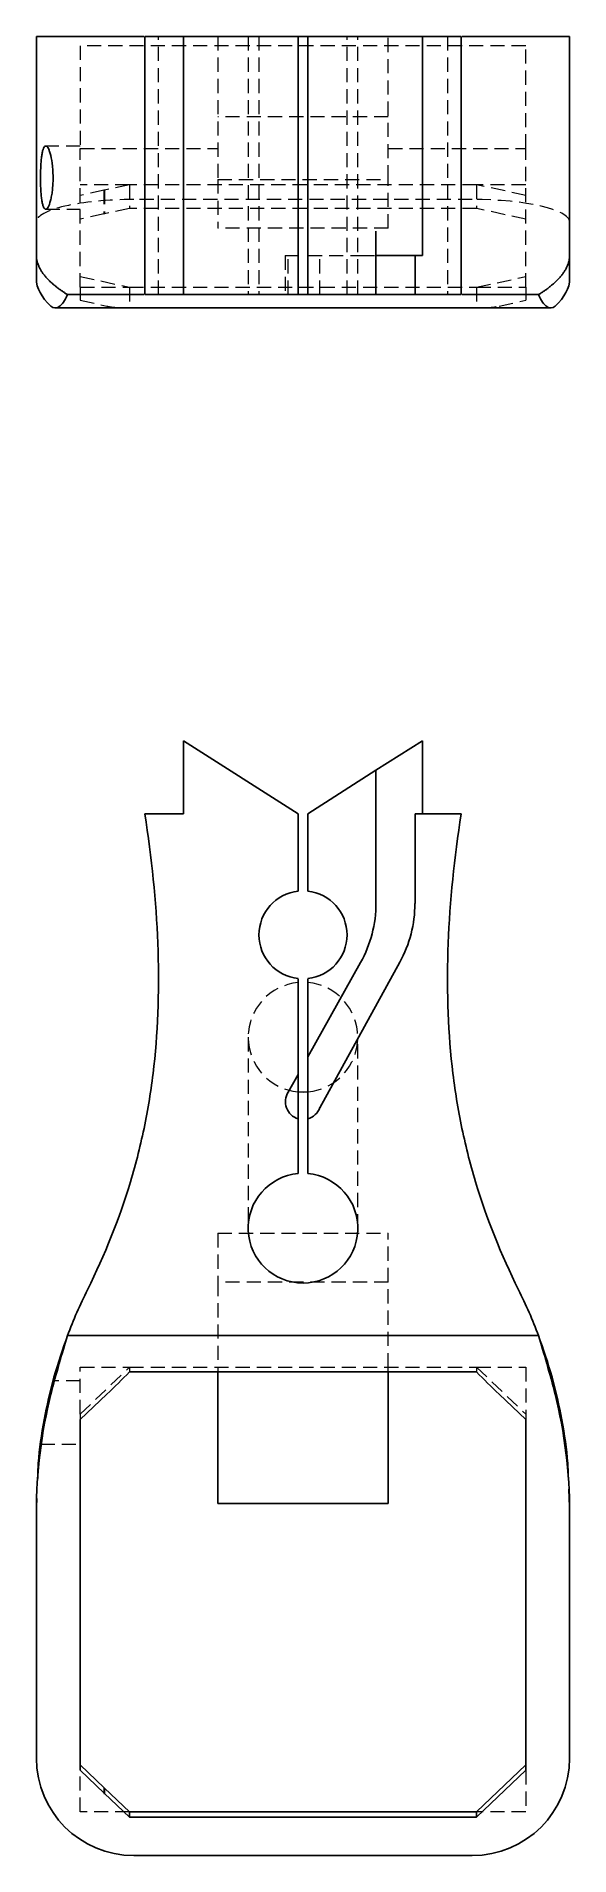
# Model space of a CAD drawing. Header units: millimetres. Extents: x 59 to 235, y 7 to 170.
# Drawn here: x 59.1 to 106.9, y 7 to 170.2 of the extents above.
import ezdxf

# ---------------------------------------------------------------- set-up
doc = ezdxf.new("R2010")
doc.units = ezdxf.units.MM
doc.linetypes.add('HIDDEN', pattern=[1.905, 1.27, -0.635])

msp = doc.modelspace()

# ---------------------------------------------------------------- linework, layer by layer
at = {"color": 7, "linetype": 'Continuous', "lineweight": 25}
for p, q in [((59.08, 170.18), (59.08, 150.57)), ((68.8, 170.18), (68.8, 147.02)), ((72.29, 170.18), (68.8, 170.18)), ((72.29, 170.18), (72.29, 147.02)), ((72.29, 170.18), (82.56, 170.18)), ((82.56, 170.18), (82.56, 147.02)), ((82.56, 170.18), (83.44, 170.18)), ((83.44, 147.02), (83.44, 170.18)), ((83.44, 170.18), (93.71, 170.18)), ((93.71, 152.7), (93.71, 170.18)), ((97.2, 170.18), (93.71, 170.18)), ((97.2, 170.18), (97.2, 147.02)), ((106.92, 150.57), (106.92, 170.18)), ((89.55, 152.7), (89.55, 147.02)), ((93.71, 150.52), (93.71, 152.7)), ((59.08, 150.57), (59.08, 148.44)), ((89.55, 150.52), (93.71, 150.52)), ((93.05, 150.52), (93.05, 147.02)), ((106.92, 150.57), (106.92, 148.44)), ((72.29, 147.02), (68.8, 147.02)), ((82.56, 147.02), (72.29, 147.02)), ((83.44, 147.02), (82.56, 147.02)), ((89.55, 147.02), (83.44, 147.02)), ((91.69, 147.02), (89.55, 147.02)), ((91.69, 147.02), (93.05, 147.02)), ((97.2, 147.02), (93.05, 147.02)), ((60.77, 145.82), (66.92, 145.82)), ((67.43, 145.84), (98.57, 145.84)), ((99.08, 145.82), (105.23, 145.82)), ((72.29, 100.45), (72.29, 107)), ((82.56, 100.45), (72.29, 107)), ((93.71, 107), (89.55, 104.35)), ((93.71, 104.41), (93.71, 107)), ((89.55, 104.35), (83.44, 100.45)), ((89.55, 92.43), (89.55, 104.35)), ((93.71, 100.45), (93.71, 104.41)), ((72.29, 100.45), (68.8, 100.45)), ((82.56, 93.52), (82.56, 100.45)), ((83.44, 100.45), (83.44, 93.52)), ((93.05, 100.45), (93.05, 92.4)), ((97.2, 100.45), (93.05, 100.45)), ((83.44, 78.65), (88.16, 87.1)), ((91.69, 87.13), (84.51, 74.09)), ((82.56, 77.08), (82.56, 85.66)), ((83.44, 85.66), (83.44, 78.65)), ((83.44, 78.65), (83.44, 73.08)), ((81.67, 75.49), (82.56, 77.08)), ((82.56, 73.09), (82.56, 77.08)), ((82.56, 68.17), (82.56, 73.09)), ((83.44, 73.08), (83.44, 68.17)), ((104.13, 53.65), (61.87, 53.65)), ((67.43, 50.38), (98.57, 50.38)), ((75.35, 50.38), (75.35, 38.57)), ((90.65, 38.57), (90.65, 50.38)), ((63.01, 46.11), (65.41, 48.39)), ((100.59, 48.39), (102.99, 46.11)), ((63.01, 14.65), (63.01, 46.11)), ((102.99, 46.11), (102.99, 14.65)), ((106.85, 39.88), (106.92, 38.28)), ((59.08, 38.28), (59.11, 39.02)), ((59.08, 38.28), (59.08, 37.79)), ((59.08, 37.79), (59.08, 15.74)), ((90.65, 38.57), (75.35, 38.57)), ((106.92, 38.28), (106.92, 37.79)), ((106.92, 15.74), (106.92, 37.79)), ((65.17, 13.09), (63.01, 15.14)), ((102.99, 15.14), (98.57, 10.93)), ((65.17, 12.59), (63.01, 14.65)), ((65.17, 13.09), (65.17, 12.59)), ((65.19, 13.06), (65.17, 13.06)), ((65.19, 13.06), (65.19, 12.57)), ((67.43, 10.93), (65.19, 13.06)), ((102.99, 14.65), (98.57, 10.44)), ((65.14, 12.57), (65.17, 12.59)), ((65.19, 12.57), (65.14, 12.57)), ((67.43, 10.44), (65.19, 12.57)), ((67.43, 10.93), (67.43, 10.44)), ((98.57, 10.93), (67.43, 10.93)), ((98.57, 10.44), (67.43, 10.44)), ((98.57, 10.93), (98.57, 10.44)), ((98.18, 7), (67.82, 7))]:
    msp.add_line(p, q, dxfattribs=at)
at = {"color": 7, "linetype": 'HIDDEN', "lineweight": 18}
for p, q in [((70.03, 147.02), (70.03, 170.18)), ((75.35, 170.18), (75.35, 157.35)), ((78.08, 170.18), (78.08, 147.02)), ((79.05, 170.18), (79.05, 147.02)), ((86.95, 147.02), (86.95, 170.18)), ((87.92, 147.02), (87.92, 170.18)), ((90.65, 157.35), (90.65, 170.18)), ((95.97, 170.18), (95.97, 147.02)), ((63.01, 169.34), (63.01, 160.13)), ((102.99, 169.34), (63.01, 169.34)), ((102.99, 160.13), (102.99, 169.34)), ((90.65, 162.96), (75.35, 162.96)), ((63.01, 160.35), (59.91, 160.35)), ((63.01, 147.68), (63.01, 160.13)), ((63.01, 160.13), (75.35, 160.13)), ((90.65, 160.13), (102.99, 160.13)), ((102.99, 147.68), (102.99, 160.13)), ((67.43, 156.88), (63.01, 156.88)), ((67.43, 156.88), (65.19, 156.39)), ((67.43, 156.88), (67.43, 154.75)), ((98.57, 156.88), (67.43, 156.88)), ((75.35, 157.35), (75.35, 152.98)), ((75.35, 157.35), (90.65, 157.35)), ((90.65, 152.98), (90.65, 157.35)), ((98.57, 156.88), (98.57, 154.75)), ((102.99, 155.91), (98.57, 156.88)), ((102.99, 156.88), (98.57, 156.88)), ((65.17, 156.39), (63.01, 155.91)), ((65.19, 156.39), (65.14, 156.39)), ((65.14, 156.39), (65.17, 156.39)), ((65.14, 156.39), (65.14, 154.26)), ((65.17, 156.39), (65.17, 154.26)), ((65.19, 156.39), (65.19, 154.26)), ((98.18, 155.55), (67.82, 155.55)), ((59.91, 154.67), (63.01, 154.67)), ((65.17, 154.26), (63.01, 153.78)), ((65.14, 154.26), (65.17, 154.26)), ((65.19, 154.26), (65.14, 154.26)), ((67.43, 154.75), (65.19, 154.26)), ((98.57, 154.75), (67.43, 154.75)), ((102.99, 153.78), (98.57, 154.75)), ((90.65, 152.98), (75.35, 152.98)), ((81.41, 150.52), (81.67, 150.52)), ((81.41, 150.52), (81.41, 147.02)), ((81.67, 150.52), (82.56, 150.52)), ((81.67, 147.02), (81.67, 150.52)), ((83.44, 150.52), (88.16, 150.52)), ((84.51, 147.02), (84.51, 150.52)), ((88.16, 150.52), (89.55, 150.52)), ((63.01, 148.65), (67.43, 147.68)), ((98.57, 147.68), (102.99, 148.65)), ((63.01, 147.68), (67.43, 147.68)), ((63.01, 147.68), (63.01, 146.52)), ((67.43, 147.68), (67.43, 145.84)), ((67.43, 147.68), (98.57, 147.68)), ((98.57, 147.68), (102.99, 147.68)), ((98.57, 147.68), (98.57, 145.84)), ((102.99, 147.68), (102.99, 146.52)), ((63.01, 146.52), (65.41, 145.99)), ((100.59, 145.99), (102.99, 146.52)), ((78.08, 80.41), (78.08, 63.27)), ((87.92, 63.27), (87.92, 80.41)), ((75.35, 62.82), (75.35, 58.45)), ((75.35, 62.82), (90.65, 62.82)), ((90.65, 58.45), (90.65, 62.82)), ((75.35, 58.45), (75.35, 50.81)), ((90.65, 58.45), (75.35, 58.45)), ((90.65, 50.81), (90.65, 58.45)), ((63.01, 46.6), (63.01, 50.81)), ((63.01, 46.6), (67.43, 50.81)), ((63.01, 50.81), (67.43, 50.81)), ((67.43, 50.81), (67.43, 50.38)), ((67.43, 50.81), (98.57, 50.81)), ((75.35, 50.81), (75.35, 50.38)), ((90.65, 50.38), (90.65, 50.81)), ((98.57, 50.81), (98.57, 50.38)), ((98.57, 50.81), (102.99, 46.6)), ((98.57, 50.81), (102.99, 50.81)), ((102.99, 50.81), (102.99, 46.6)), ((63.01, 49.6), (60.57, 49.6)), ((63.01, 46.6), (63.01, 46.11)), ((102.99, 46.6), (102.99, 46.11)), ((59.45, 43.92), (63.01, 43.92)), ((63.01, 10.93), (63.01, 14.65)), ((65.14, 13.06), (65.17, 13.09)), ((65.17, 13.06), (65.14, 13.06)), ((65.14, 13.06), (65.14, 12.57)), ((102.99, 14.65), (102.99, 10.93)), ((67.43, 10.93), (63.01, 10.93)), ((102.99, 10.93), (98.57, 10.93))]:
    msp.add_line(p, q, dxfattribs=at)
at = {"color": 7, "linetype": 'Continuous', "lineweight": 25, "flags": 128}
msp.add_lwpolyline([(82.56, 75.51), (83, 75.49), (83.44, 75.51)], dxfattribs=at)
at = {"color": 7, "linetype": 'HIDDEN', "lineweight": 18, "flags": 128}
for points in [[(59.08, 38.28), (59.08, 38.28)], [(106.92, 38.28), (106.92, 38.28)]]:
    msp.add_lwpolyline(points, dxfattribs=at)
at = {"color": 7, "linetype": 'Continuous', "lineweight": 25}
for centre, radius, start, end in [((83, 89.59), 3.95, 96.344, 263.656), ((83, 89.59), 3.95, 276.344, 83.656), ((78.63, 92.43), 10.92, 330.8056, 0), ((82.12, 92.4), 10.92, 331.1486, 0), ((83.01, 74.62), 1.59, 146.9068, 253.8617), ((83.01, 74.62), 1.59, 285.7056, 340.8686), ((83, 63.28), 4.92, 95.0997, 84.9003), ((67.82, 15.74), 8.74, 180, 270), ((98.18, 15.74), 8.74, 270, 0)]:
    msp.add_arc(centre, radius, start, end, dxfattribs=at)
at = {"color": 7, "linetype": 'HIDDEN', "lineweight": 18}
for start, end in [(95.0997, 264.9003), (275.0997, 84.9003)]:
    msp.add_arc((83, 80.41), 4.92, start, end, dxfattribs=at)
for centre, major_axis, ratio, start_param, end_param in [((67.82, 153.53), (8.74, 0), 0.230868, 1.570796, 3.141593), ((98.18, 153.53), (8.74, 0), 0.230868, 0, 1.570796), ((65.41, 152.38), (5.45, -4.92), 0.794485, 5.334212, 5.561105), ((100.59, 152.38), (5.45, 4.92), 0.794485, 3.863673, 4.090566)]:
    msp.add_ellipse(centre, major_axis=major_axis, ratio=ratio, start_param=start_param, end_param=end_param, dxfattribs=at)
at = {"color": 7, "linetype": 'Continuous', "lineweight": 25}
for centre, major_axis, ratio, start_param, end_param in [((65.41, 152.38), (5.45, -4.92), 0.794485, 5.561105, 5.639759), ((100.59, 152.38), (5.45, 4.92), 0.794485, 3.785019, 3.863673), ((65.41, 49.87), (6.67, 6.51), 0.113904, 4.601623, 4.90717), ((100.59, 49.87), (6.67, -6.51), 0.113904, 4.517608, 4.823155)]:
    msp.add_ellipse(centre, major_axis=major_axis, ratio=ratio, start_param=start_param, end_param=end_param, dxfattribs=at)
for points in [[(63.66, 170.18), (60.66, 170.18), (59.08, 170.18), (59.08, 170.18)], [(106.92, 170.18), (106.92, 170.18), (105.34, 170.18), (102.34, 170.18)], [(60.38, 145.99), (59.52, 146.79), (59.08, 147.61), (59.08, 148.44)], [(61.87, 147.02), (62.39, 147.02), (62.99, 147.02), (63.66, 147.02)], [(102.34, 147.02), (103.01, 147.02), (103.61, 147.02), (104.13, 147.02)], [(106.92, 148.44), (106.92, 147.61), (106.48, 146.79), (105.62, 145.99)], [(61.87, 53.64), (62.39, 55.05), (62.99, 56.42), (63.66, 57.76)], [(102.34, 57.76), (103.01, 56.42), (103.61, 55.05), (104.13, 53.64)], [(60.38, 48.39), (59.52, 44.93), (59.08, 41.37), (59.08, 37.79)], [(106.92, 37.79), (106.92, 41.37), (106.48, 44.93), (105.62, 48.39)]]:
    msp.add_open_spline(points, degree=3, dxfattribs=at)
for points, knots in [([(63.66, 170.18), (64.22, 170.18), (65.34, 170.18), (66.73, 170.18), (67.89, 170.18), (68.44, 170.18), (68.71, 170.18)], [0, 0, 0, 0, 0.255234, 0.509877, 0.764971, 1, 1, 1, 1]), ([(97.29, 170.18), (97.33, 170.18), (97.59, 170.18), (98.29, 170.18), (99.41, 170.18), (100.76, 170.18), (101.81, 170.18), (102.34, 170.18)], [0, 0, 0, 0, 0.038911, 0.28014, 0.520092, 0.759759, 1, 1, 1, 1]), ([(60.52, 158.55), (60.54, 158.38), (60.55, 158.2), (60.57, 157.83), (60.57, 157.65), (60.57, 157.27), (60.57, 157.08), (60.54, 156.72), (60.53, 156.54), (60.49, 156.2), (60.47, 156.03), (60.41, 155.73), (60.38, 155.59), (60.28, 155.2), (60.21, 155), (60.09, 154.8), (60.05, 154.75), (59.98, 154.68), (59.94, 154.67), (59.87, 154.67), (59.83, 154.69), (59.77, 154.77), (59.74, 154.82), (59.68, 154.97), (59.65, 155.06), (59.6, 155.27), (59.58, 155.39), (59.54, 155.66), (59.52, 155.8), (59.49, 156.12), (59.48, 156.29), (59.46, 156.63), (59.46, 156.81), (59.45, 157.18), (59.44, 157.37), (59.45, 157.93), (59.46, 158.31), (59.49, 158.82), (59.5, 158.99), (59.53, 159.3), (59.55, 159.44), (59.59, 159.69), (59.61, 159.81), (59.66, 160.01), (59.69, 160.09), (59.78, 160.29), (59.85, 160.36), (59.96, 160.34), (60, 160.32), (60.08, 160.24), (60.11, 160.19), (60.19, 160.04), (60.23, 159.95), (60.3, 159.74), (60.33, 159.62), (60.43, 159.22), (60.48, 158.91), (60.52, 158.55)], [0, 0, 0, 0, 0.03125, 0.03125, 0.0625, 0.0625, 0.09375, 0.09375, 0.125, 0.125, 0.15625, 0.15625, 0.1875, 0.1875, 0.25, 0.25, 0.28125, 0.28125, 0.3125, 0.3125, 0.34375, 0.34375, 0.375, 0.375, 0.40625, 0.40625, 0.4375, 0.4375, 0.46875, 0.46875, 0.5, 0.5, 0.53125, 0.53125, 0.5625, 0.5625, 0.625, 0.625, 0.65625, 0.65625, 0.6875, 0.6875, 0.71875, 0.71875, 0.75, 0.75, 0.8125, 0.8125, 0.84375, 0.84375, 0.875, 0.875, 0.90625, 0.90625, 0.9375, 0.9375, 1, 1, 1, 1]), ([(59.08, 150.57), (59.08, 150.52), (59.08, 150.42), (59.09, 150.28), (59.11, 150.14), (59.14, 150), (59.18, 149.87), (59.23, 149.73), (59.28, 149.6), (59.34, 149.47), (59.4, 149.35), (59.47, 149.22), (59.54, 149.1), (59.62, 148.98), (59.71, 148.87), (59.8, 148.75), (59.89, 148.64), (59.98, 148.53), (60.08, 148.42), (60.19, 148.32), (60.29, 148.21), (60.4, 148.11), (60.51, 148.02), (60.62, 147.92), (60.73, 147.83), (60.84, 147.74), (60.95, 147.65), (61.07, 147.56), (61.18, 147.48), (61.3, 147.4), (61.41, 147.32), (61.53, 147.24), (61.64, 147.16), (61.75, 147.09), (61.83, 147.05), (61.87, 147.02)], [0, 0, 0, 0, 0.040097, 0.07958, 0.118451, 0.156709, 0.194355, 0.231389, 0.26781, 0.30362, 0.338819, 0.373405, 0.40738, 0.440743, 0.473494, 0.505633, 0.537161, 0.568077, 0.598381, 0.628072, 0.657152, 0.68562, 0.713475, 0.740719, 0.767351, 0.79337, 0.818777, 0.843572, 0.867755, 0.891326, 0.914285, 0.936632, 0.958366, 0.979489, 1, 1, 1, 1]), ([(104.13, 147.02), (104.21, 147.07), (104.37, 147.17), (104.61, 147.33), (104.84, 147.49), (105.08, 147.67), (105.31, 147.86), (105.54, 148.05), (105.76, 148.26), (105.97, 148.48), (106.17, 148.7), (106.35, 148.94), (106.51, 149.19), (106.65, 149.44), (106.77, 149.71), (106.86, 149.99), (106.91, 150.27), (106.92, 150.47), (106.92, 150.57)], [0, 0, 0, 0, 0.042974, 0.088552, 0.136734, 0.187519, 0.240908, 0.296901, 0.355497, 0.416697, 0.480501, 0.546906, 0.615915, 0.687525, 0.761738, 0.838553, 0.917973, 1, 1, 1, 1]), ([(61.87, 147.02), (61.64, 146.49), (61.38, 146.12), (60.86, 145.77), (60.61, 145.78), (60.38, 145.99)], [0, 0, 0, 0, 0.5, 0.5, 1, 1, 1, 1]), ([(68.71, 147.02), (68.67, 147.02), (68.41, 147.02), (67.71, 147.02), (66.59, 147.02), (65.24, 147.02), (64.19, 147.02), (63.66, 147.02)], [0, 0, 0, 0, 0.038911, 0.28014, 0.520092, 0.759759, 1, 1, 1, 1]), ([(102.34, 147.02), (101.78, 147.02), (100.66, 147.02), (99.27, 147.02), (98.11, 147.02), (97.56, 147.02), (97.29, 147.02)], [0, 0, 0, 0, 0.255234, 0.509877, 0.764971, 1, 1, 1, 1]), ([(105.62, 145.99), (105.39, 145.78), (105.14, 145.77), (104.62, 146.12), (104.36, 146.49), (104.13, 147.02)], [0, 0, 0, 0, 0.5, 0.5, 1, 1, 1, 1]), ([(68.8, 100.45), (69.42, 96.49), (69.82, 92.62), (70.12, 85.06), (70.02, 81.38), (69.42, 76.03), (69.15, 74.27), (68.45, 70.82), (68.02, 69.12), (66.52, 64.11), (65.21, 60.89), (63.66, 57.76)], [0, 0, 0, 0, 0.25, 0.25, 0.5, 0.5, 0.625, 0.625, 0.75, 0.75, 1, 1, 1, 1]), ([(102.34, 57.76), (100.79, 60.89), (99.48, 64.11), (97.98, 69.12), (97.55, 70.82), (96.85, 74.27), (96.58, 76.03), (95.98, 81.38), (95.88, 85.06), (96.18, 92.62), (96.58, 96.49), (97.2, 100.45)], [0, 0, 0, 0, 0.25, 0.25, 0.375, 0.375, 0.5, 0.5, 0.75, 0.75, 1, 1, 1, 1]), ([(59.19, 40.71), (59.2, 41.21), (59.26, 43.01), (59.74, 46.09), (60.58, 49.93), (61.44, 52.41), (61.87, 53.65)], [0, 0, 0, 0, 0.112926, 0.408547, 0.704076, 1, 1, 1, 1]), ([(61.87, 53.65), (61.64, 52.89), (61.38, 52.03), (60.86, 50.23), (60.61, 49.29), (60.38, 48.39)], [0, 0, 0, 0, 0.5, 0.5, 1, 1, 1, 1]), ([(105.62, 48.39), (105.39, 49.3), (105.14, 50.23), (104.62, 52.03), (104.36, 52.89), (104.13, 53.65)], [0, 0, 0, 0, 0.5, 0.5, 1, 1, 1, 1]), ([(104.13, 53.65), (104.57, 52.41), (105.42, 49.93), (106.26, 46.09), (106.73, 43.09), (106.79, 41.37), (106.8, 40.96)], [0, 0, 0, 0, 0.301569, 0.602737, 0.903997, 1, 1, 1, 1])]:
    msp.add_open_spline(points, degree=3, knots=knots, dxfattribs=at)

doc.saveas('drawing.dxf')
